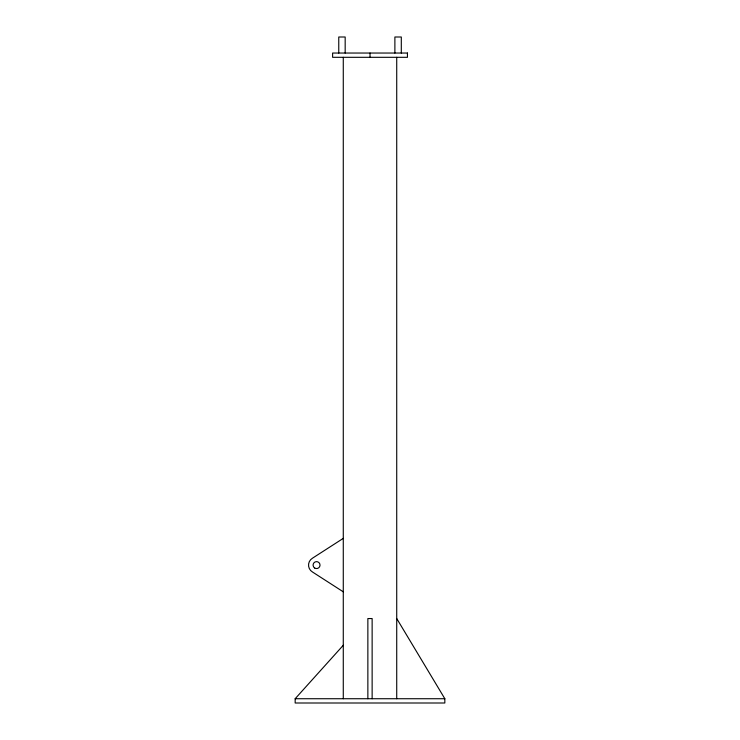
<?xml version="1.0" encoding="UTF-8"?>
<svg xmlns="http://www.w3.org/2000/svg" width="740" height="740" viewBox="0 0 740 740"><rect width="100%" height="100%" fill="white"/><g stroke="black" fill="none" stroke-linecap="round" stroke-linejoin="round"><path stroke-width="1.11" d="M396.723 618.548L444.832 698.726L444.832 703L295.168 703L295.168 698.726L343.277 645.271M343.277 538.369L312.539 558.154A8.02 8.02 0 0 0 312.539 572.038L343.277 591.824M295.168 698.726L444.832 698.726M401.302 53.04L401.302 37L394.882 37L394.882 53.04M396.723 57.313L396.723 698.726M372.137 698.726L372.137 618.548L367.863 618.548L367.863 698.726M370.028 53.04L370.028 57.313M345.173 53.04L345.173 37L338.763 37L338.763 53.04M343.277 57.313L343.277 698.726M407.444 53.04L332.611 53.04L332.611 57.313L407.444 57.313L407.444 53.04M314.667 568.015A3.478 3.478 0 0 0 320.022 565.268A3.478 3.478 0 0 0 314.963 562.012A3.478 3.478 0 0 0 314.667 568.015"/></g></svg>
